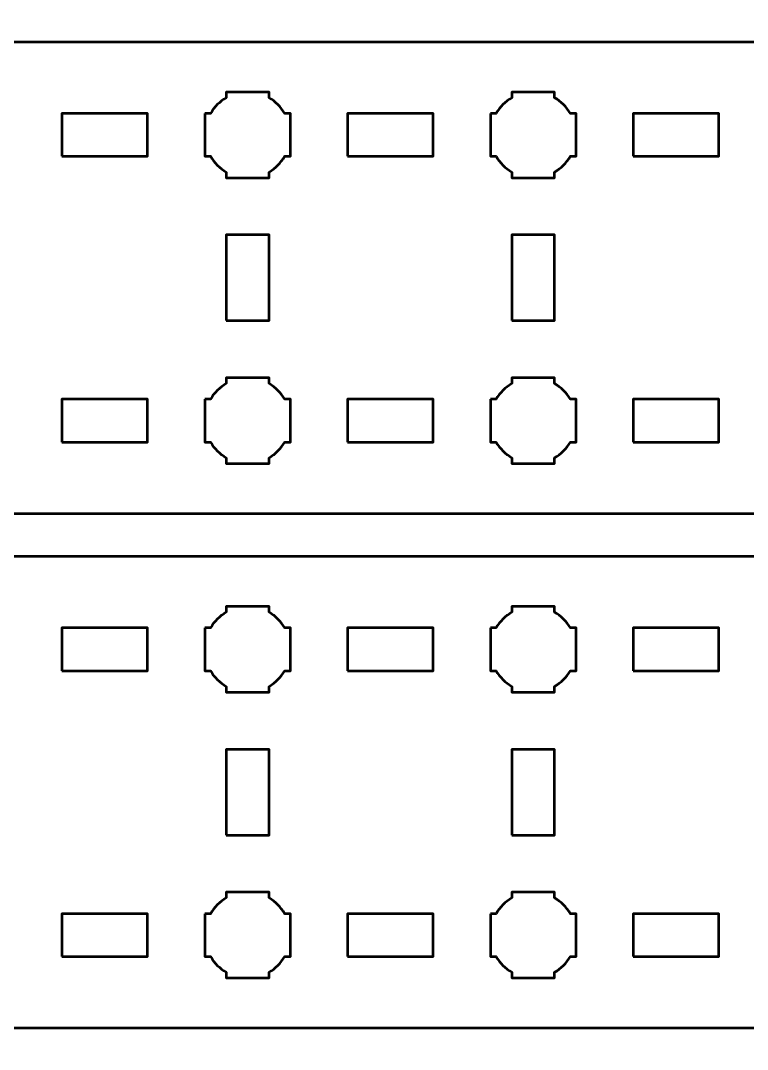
# Model space of a CAD drawing. Header units: centimetres. Extents: x -21 to 0, y -29.7 to 0.
# Drawn here: x -15.09 to -10, y -15.65 to -8.45 of the extents above; entities that cross this region are included whole.
import ezdxf

# ---------------------------------------------------------------- set-up
doc = ezdxf.new("R2010")
doc.units = ezdxf.units.CM
doc.header["$MEASUREMENT"] = 0
doc.layers.add('Layer 1', color=7, linetype='Continuous')

msp = doc.modelspace()

# ---------------------------------------------------------------- linework, layer by layer
at = {"layer": 'Layer 1', "lineweight": 53}
for points in [[(-14.80003, -9.40001), (-14.20003, -9.40001), (-14.20003, -9.10001), (-14.80003, -9.10001), (-14.80003, -9.40001)], [(-12.80003, -9.40001), (-12.20003, -9.40001), (-12.20003, -9.10001), (-12.80003, -9.10001), (-12.80003, -9.40001)], [(-10.80003, -9.40001), (-10.20003, -9.40001), (-10.20003, -9.10001), (-10.80003, -9.10001), (-10.80003, -9.40001)], [(-13.65003, -10.55001), (-13.35003, -10.55001), (-13.35003, -9.95001), (-13.65003, -9.95001), (-13.65003, -10.55001)], [(-11.65003, -10.55001), (-11.35003, -10.55001), (-11.35003, -9.95001), (-11.65003, -9.95001), (-11.65003, -10.55001)], [(-14.80003, -11.40001), (-14.20003, -11.40001), (-14.20003, -11.10001), (-14.80003, -11.10001), (-14.80003, -11.40001)], [(-12.80003, -11.40001), (-12.20003, -11.40001), (-12.20003, -11.10001), (-12.80003, -11.10001), (-12.80003, -11.40001)], [(-10.80003, -11.40001), (-10.20003, -11.40001), (-10.20003, -11.10001), (-10.80003, -11.10001), (-10.80003, -11.40001)], [(-14.80003, -13.00001), (-14.20003, -13.00001), (-14.20003, -12.70001), (-14.80003, -12.70001), (-14.80003, -13.00001)], [(-12.80003, -13.00001), (-12.20003, -13.00001), (-12.20003, -12.70001), (-12.80003, -12.70001), (-12.80003, -13.00001)], [(-10.80003, -13.00001), (-10.20003, -13.00001), (-10.20003, -12.70001), (-10.80003, -12.70001), (-10.80003, -13.00001)], [(-13.65003, -14.15001), (-13.35003, -14.15001), (-13.35003, -13.55001), (-13.65003, -13.55001), (-13.65003, -14.15001)], [(-11.65003, -14.15001), (-11.35003, -14.15001), (-11.35003, -13.55001), (-11.65003, -13.55001), (-11.65003, -14.15001)], [(-14.80003, -15.00001), (-14.20003, -15.00001), (-14.20003, -14.70001), (-14.80003, -14.70001), (-14.80003, -15.00001)], [(-12.80003, -15.00001), (-12.20003, -15.00001), (-12.20003, -14.70001), (-12.80003, -14.70001), (-12.80003, -15.00001)], [(-10.80003, -15.00001), (-10.20003, -15.00001), (-10.20003, -14.70001), (-10.80003, -14.70001), (-10.80003, -15.00001)]]:
    msp.add_lwpolyline(points, close=True, dxfattribs=at)
at = {"layer": 'Layer 1', "color": 1, "lineweight": 53}
msp.add_open_spline([(-21.00003, -29.19995), (-21.00003, -29.19995), (-21.00003, -5.89992), (-21.00003, -5.89992), (-21.00003, -5.89992), (-21.00003, -5.81709), (-20.93286, -5.74992), (-20.85003, -5.74992), (-20.85003, -5.74992), (-20.7672, -5.74992), (-20.70003, -5.68275), (-20.70003, -5.59992), (-20.70003, -5.59992), (-20.70003, -5.51709), (-20.7672, -5.44992), (-20.85003, -5.44992), (-20.85003, -5.44992), (-20.93286, -5.44992), (-21.00003, -5.38275), (-21.00003, -5.29992), (-21.00003, -5.29992), (-21.00003, -5.21709), (-20.93286, -5.14992), (-20.85003, -5.14992), (-20.85003, -5.14992), (-20.7672, -5.14992), (-20.70003, -5.08275), (-20.70003, -4.99992), (-20.70003, -4.99992), (-20.70003, -4.91709), (-20.7672, -4.84992), (-20.85003, -4.84992), (-20.85003, -4.84992), (-20.93286, -4.84992), (-21.00003, -4.78275), (-21.00003, -4.69992), (-21.00003, -4.69992), (-21.00003, -4.61709), (-20.93286, -4.54992), (-20.85003, -4.54992), (-20.85003, -4.54992), (-20.7672, -4.54992), (-20.70003, -4.48275), (-20.70003, -4.39992), (-20.70003, -4.39992), (-20.70003, -4.31709), (-20.7672, -4.24992), (-20.85003, -4.24992), (-20.85003, -4.24992), (-20.93286, -4.24992), (-21.00003, -4.18275), (-21.00003, -4.09992), (-21.00003, -4.09992), (-21.00003, -4.01709), (-20.93286, -3.94992), (-20.85003, -3.94992), (-20.85003, -3.94992), (-20.7672, -3.94992), (-20.70003, -3.88275), (-20.70003, -3.79992), (-20.70003, -3.79992), (-20.70003, -3.71709), (-20.7672, -3.64992), (-20.85003, -3.64992), (-20.85003, -3.64992), (-20.93286, -3.64992), (-21.00003, -3.58275), (-21.00003, -3.49992), (-21.00003, -3.49992), (-21.00003, -3.41709), (-20.93286, -3.34992), (-20.85003, -3.34992), (-20.85003, -3.34992), (-20.7672, -3.34992), (-20.70003, -3.28275), (-20.70003, -3.19992), (-20.70003, -3.19992), (-20.70003, -3.11709), (-20.7672, -3.04992), (-20.85003, -3.04992), (-20.85003, -3.04992), (-20.93286, -3.04992), (-21.00003, -2.98275), (-21.00003, -2.89992), (-21.00003, -2.89992), (-21.00003, -2.81709), (-20.93286, -2.74992), (-20.85003, -2.74992), (-20.85003, -2.74992), (-20.7672, -2.74992), (-20.70003, -2.68275), (-20.70003, -2.59992), (-20.70003, -2.59992), (-20.70003, -2.51709), (-20.7672, -2.44992), (-20.85003, -2.44992), (-20.85003, -2.44992), (-20.93286, -2.44992), (-21.00003, -2.38275), (-21.00003, -2.29992), (-21.00003, -2.29992), (-21.00003, -2.21709), (-20.93286, -2.14992), (-20.85003, -2.14992), (-20.85003, -2.14992), (-20.7672, -2.14992), (-20.70003, -2.08275), (-20.70003, -1.99992), (-20.70003, -1.99992), (-20.70003, -1.91709), (-20.7672, -1.84992), (-20.85003, -1.84992), (-20.85003, -1.84992), (-20.93286, -1.84992), (-21.00003, -1.78275), (-21.00003, -1.69992), (-21.00003, -1.69992), (-21.00003, -1.61709), (-20.93286, -1.54992), (-20.85003, -1.54992), (-20.85003, -1.54992), (-20.7672, -1.54992), (-20.70003, -1.48275), (-20.70003, -1.39992), (-20.70003, -1.39992), (-20.70003, -1.31709), (-20.7672, -1.24992), (-20.85003, -1.24992), (-20.85003, -1.24992), (-20.93286, -1.24992), (-21.00003, -1.18275), (-21.00003, -1.09992), (-21.00003, -1.09992), (-21.00003, -1.09992), (-21.00003, -0.49992), (-21.00003, -0.49992), (-21.00003, -0.49992), (-21.00003, -0.22295), (-20.77694, 0.00004), (-20.49994, 0.00004), (-20.49994, 0.00004), (-20.49994, 0.00004), (-0.50008, 0.00004), (-0.50008, 0.00004), (-0.50008, 0.00004), (-0.22294, 0.00004), (0.00002, -0.22295), (0.00002, -0.49992), (0.00002, -0.49992), (0.00002, -0.49992), (0.00002, -29.19995), (0.00002, -29.19995), (0.00002, -29.19995), (0.00002, -29.47695), (-0.22294, -29.70004), (-0.50008, -29.70004), (-0.50008, -29.70004), (-0.50008, -29.70004), (-20.49994, -29.70004), (-20.49994, -29.70004), (-20.49994, -29.70004), (-20.77694, -29.70004), (-21.00003, -29.47695), (-21.00003, -29.19995)], degree=3, knots=[0, 0, 0, 0, 0.0243902, 0.0243902, 0.0243902, 0.0243902, 0.0487805, 0.0487805, 0.0487805, 0.0487805, 0.0731707, 0.0731707, 0.0731707, 0.0731707, 0.097561, 0.097561, 0.097561, 0.097561, 0.1219512, 0.1219512, 0.1219512, 0.1219512, 0.1463415, 0.1463415, 0.1463415, 0.1463415, 0.1707317, 0.1707317, 0.1707317, 0.1707317, 0.195122, 0.195122, 0.195122, 0.195122, 0.2195122, 0.2195122, 0.2195122, 0.2195122, 0.2439024, 0.2439024, 0.2439024, 0.2439024, 0.2682927, 0.2682927, 0.2682927, 0.2682927, 0.2926829, 0.2926829, 0.2926829, 0.2926829, 0.3170732, 0.3170732, 0.3170732, 0.3170732, 0.3414634, 0.3414634, 0.3414634, 0.3414634, 0.3658537, 0.3658537, 0.3658537, 0.3658537, 0.3902439, 0.3902439, 0.3902439, 0.3902439, 0.4146341, 0.4146341, 0.4146341, 0.4146341, 0.4390244, 0.4390244, 0.4390244, 0.4390244, 0.4634146, 0.4634146, 0.4634146, 0.4634146, 0.4878049, 0.4878049, 0.4878049, 0.4878049, 0.5121951, 0.5121951, 0.5121951, 0.5121951, 0.5365854, 0.5365854, 0.5365854, 0.5365854, 0.5609756, 0.5609756, 0.5609756, 0.5609756, 0.5853659, 0.5853659, 0.5853659, 0.5853659, 0.6097561, 0.6097561, 0.6097561, 0.6097561, 0.6341463, 0.6341463, 0.6341463, 0.6341463, 0.6585366, 0.6585366, 0.6585366, 0.6585366, 0.6829268, 0.6829268, 0.6829268, 0.6829268, 0.7073171, 0.7073171, 0.7073171, 0.7073171, 0.7317073, 0.7317073, 0.7317073, 0.7317073, 0.7560976, 0.7560976, 0.7560976, 0.7560976, 0.7804878, 0.7804878, 0.7804878, 0.7804878, 0.804878, 0.804878, 0.804878, 0.804878, 0.8292683, 0.8292683, 0.8292683, 0.8292683, 0.8536585, 0.8536585, 0.8536585, 0.8536585, 0.8780488, 0.8780488, 0.8780488, 0.8780488, 0.902439, 0.902439, 0.902439, 0.902439, 0.9268293, 0.9268293, 0.9268293, 0.9268293, 0.9512195, 0.9512195, 0.9512195, 0.9512195, 0.9756098, 0.9756098, 0.9756098, 0.9756098, 1, 1, 1, 1], dxfattribs=at)
at = {"layer": 'Layer 1', "color": 3, "lineweight": 53}
for points in [[(-20.15003, -11.40001), (-20.15003, -11.40001), (-20.15003, -9.10001), (-20.15003, -9.10001), (-20.15003, -9.10001), (-20.15003, -8.82392), (-19.92612, -8.60001), (-19.65003, -8.60001), (-19.65003, -8.60001), (-19.65003, -8.60001), (-1.35003, -8.60001), (-1.35003, -8.60001), (-1.35003, -8.60001), (-1.07394, -8.60001), (-0.85003, -8.82392), (-0.85003, -9.10001), (-0.85003, -9.10001), (-0.85003, -9.10001), (-0.85003, -11.40001), (-0.85003, -11.40001), (-0.85003, -11.40001), (-0.85003, -11.6761), (-1.07394, -11.90001), (-1.35003, -11.90001), (-1.35003, -11.90001), (-1.35003, -11.90001), (-19.65003, -11.90001), (-19.65003, -11.90001), (-19.65003, -11.90001), (-19.92612, -11.90001), (-20.15003, -11.6761), (-20.15003, -11.40001)], [(-20.15003, -15.00001), (-20.15003, -15.00001), (-20.15003, -12.70001), (-20.15003, -12.70001), (-20.15003, -12.70001), (-20.15003, -12.42392), (-19.92612, -12.20001), (-19.65003, -12.20001), (-19.65003, -12.20001), (-19.65003, -12.20001), (-1.35003, -12.20001), (-1.35003, -12.20001), (-1.35003, -12.20001), (-1.07394, -12.20001), (-0.85003, -12.42392), (-0.85003, -12.70001), (-0.85003, -12.70001), (-0.85003, -12.70001), (-0.85003, -15.00001), (-0.85003, -15.00001), (-0.85003, -15.00001), (-0.85003, -15.2761), (-1.07394, -15.50001), (-1.35003, -15.50001), (-1.35003, -15.50001), (-1.35003, -15.50001), (-19.65003, -15.50001), (-19.65003, -15.50001), (-19.65003, -15.50001), (-19.92612, -15.50001), (-20.15003, -15.2761), (-20.15003, -15.00001)]]:
    msp.add_open_spline(points, degree=3, knots=[0, 0, 0, 0, 0.125, 0.125, 0.125, 0.125, 0.25, 0.25, 0.25, 0.25, 0.375, 0.375, 0.375, 0.375, 0.5, 0.5, 0.5, 0.5, 0.625, 0.625, 0.625, 0.625, 0.75, 0.75, 0.75, 0.75, 0.875, 0.875, 0.875, 0.875, 1, 1, 1, 1], dxfattribs=at)
at = {"layer": 'Layer 1', "lineweight": 53}
for points in [[(-13.80003, -9.10001), (-13.80003, -9.10001), (-13.75988, -9.10001), (-13.75988, -9.10001), (-13.75988, -9.10001), (-13.73353, -9.05448), (-13.69556, -9.01651), (-13.65003, -8.99016), (-13.65003, -8.99016), (-13.65003, -8.99016), (-13.65003, -8.95001), (-13.65003, -8.95001), (-13.65003, -8.95001), (-13.65003, -8.95001), (-13.50003, -8.95001), (-13.50003, -8.95001), (-13.50003, -8.95001), (-13.50003, -8.95001), (-13.35003, -8.95001), (-13.35003, -8.95001), (-13.35003, -8.95001), (-13.35003, -8.95001), (-13.35003, -8.99016), (-13.35003, -8.99016), (-13.35003, -8.99016), (-13.3045, -9.01651), (-13.26653, -9.05448), (-13.24018, -9.10001), (-13.24018, -9.10001), (-13.24018, -9.10001), (-13.20003, -9.10001), (-13.20003, -9.10001), (-13.20003, -9.10001), (-13.20003, -9.10001), (-13.20003, -9.25001), (-13.20003, -9.25001), (-13.20003, -9.25001), (-13.20003, -9.25001), (-13.20003, -9.40001), (-13.20003, -9.40001), (-13.20003, -9.40001), (-13.20003, -9.40001), (-13.24018, -9.40001), (-13.24018, -9.40001), (-13.24018, -9.40001), (-13.26653, -9.44554), (-13.3045, -9.48351), (-13.35003, -9.50986), (-13.35003, -9.50986), (-13.35003, -9.50986), (-13.35003, -9.55001), (-13.35003, -9.55001), (-13.35003, -9.55001), (-13.35003, -9.55001), (-13.50003, -9.55001), (-13.50003, -9.55001), (-13.50003, -9.55001), (-13.50003, -9.55001), (-13.65003, -9.55001), (-13.65003, -9.55001), (-13.65003, -9.55001), (-13.65003, -9.55001), (-13.65003, -9.50986), (-13.65003, -9.50986), (-13.65003, -9.50986), (-13.69556, -9.48351), (-13.73353, -9.44554), (-13.75988, -9.40001), (-13.75988, -9.40001), (-13.75988, -9.40001), (-13.80003, -9.40001), (-13.80003, -9.40001), (-13.80003, -9.40001), (-13.80003, -9.40001), (-13.80003, -9.25001), (-13.80003, -9.25001), (-13.80003, -9.25001), (-13.80003, -9.25001), (-13.80003, -9.10001), (-13.80003, -9.10001)], [(-11.80003, -9.10001), (-11.80003, -9.10001), (-11.75988, -9.10001), (-11.75988, -9.10001), (-11.75988, -9.10001), (-11.73353, -9.05448), (-11.69556, -9.01651), (-11.65003, -8.99016), (-11.65003, -8.99016), (-11.65003, -8.99016), (-11.65003, -8.95001), (-11.65003, -8.95001), (-11.65003, -8.95001), (-11.65003, -8.95001), (-11.50003, -8.95001), (-11.50003, -8.95001), (-11.50003, -8.95001), (-11.50003, -8.95001), (-11.35003, -8.95001), (-11.35003, -8.95001), (-11.35003, -8.95001), (-11.35003, -8.95001), (-11.35003, -8.99016), (-11.35003, -8.99016), (-11.35003, -8.99016), (-11.3045, -9.01651), (-11.26653, -9.05448), (-11.24018, -9.10001), (-11.24018, -9.10001), (-11.24018, -9.10001), (-11.20003, -9.10001), (-11.20003, -9.10001), (-11.20003, -9.10001), (-11.20003, -9.10001), (-11.20003, -9.25001), (-11.20003, -9.25001), (-11.20003, -9.25001), (-11.20003, -9.25001), (-11.20003, -9.40001), (-11.20003, -9.40001), (-11.20003, -9.40001), (-11.20003, -9.40001), (-11.24018, -9.40001), (-11.24018, -9.40001), (-11.24018, -9.40001), (-11.26653, -9.44554), (-11.3045, -9.48351), (-11.35003, -9.50986), (-11.35003, -9.50986), (-11.35003, -9.50986), (-11.35003, -9.55001), (-11.35003, -9.55001), (-11.35003, -9.55001), (-11.35003, -9.55001), (-11.50003, -9.55001), (-11.50003, -9.55001), (-11.50003, -9.55001), (-11.50003, -9.55001), (-11.65003, -9.55001), (-11.65003, -9.55001), (-11.65003, -9.55001), (-11.65003, -9.55001), (-11.65003, -9.50986), (-11.65003, -9.50986), (-11.65003, -9.50986), (-11.69556, -9.48351), (-11.73353, -9.44554), (-11.75988, -9.40001), (-11.75988, -9.40001), (-11.75988, -9.40001), (-11.80003, -9.40001), (-11.80003, -9.40001), (-11.80003, -9.40001), (-11.80003, -9.40001), (-11.80003, -9.25001), (-11.80003, -9.25001), (-11.80003, -9.25001), (-11.80003, -9.25001), (-11.80003, -9.10001), (-11.80003, -9.10001)], [(-13.80003, -11.10001), (-13.80003, -11.10001), (-13.75988, -11.10001), (-13.75988, -11.10001), (-13.75988, -11.10001), (-13.73353, -11.05448), (-13.69556, -11.01651), (-13.65003, -10.99016), (-13.65003, -10.99016), (-13.65003, -10.99016), (-13.65003, -10.95001), (-13.65003, -10.95001), (-13.65003, -10.95001), (-13.65003, -10.95001), (-13.50003, -10.95001), (-13.50003, -10.95001), (-13.50003, -10.95001), (-13.50003, -10.95001), (-13.35003, -10.95001), (-13.35003, -10.95001), (-13.35003, -10.95001), (-13.35003, -10.95001), (-13.35003, -10.99016), (-13.35003, -10.99016), (-13.35003, -10.99016), (-13.3045, -11.01651), (-13.26653, -11.05448), (-13.24018, -11.10001), (-13.24018, -11.10001), (-13.24018, -11.10001), (-13.20003, -11.10001), (-13.20003, -11.10001), (-13.20003, -11.10001), (-13.20003, -11.10001), (-13.20003, -11.25001), (-13.20003, -11.25001), (-13.20003, -11.25001), (-13.20003, -11.25001), (-13.20003, -11.40001), (-13.20003, -11.40001), (-13.20003, -11.40001), (-13.20003, -11.40001), (-13.24018, -11.40001), (-13.24018, -11.40001), (-13.24018, -11.40001), (-13.26653, -11.44554), (-13.3045, -11.48351), (-13.35003, -11.50986), (-13.35003, -11.50986), (-13.35003, -11.50986), (-13.35003, -11.55001), (-13.35003, -11.55001), (-13.35003, -11.55001), (-13.35003, -11.55001), (-13.50003, -11.55001), (-13.50003, -11.55001), (-13.50003, -11.55001), (-13.50003, -11.55001), (-13.65003, -11.55001), (-13.65003, -11.55001), (-13.65003, -11.55001), (-13.65003, -11.55001), (-13.65003, -11.50986), (-13.65003, -11.50986), (-13.65003, -11.50986), (-13.69556, -11.48351), (-13.73353, -11.44554), (-13.75988, -11.40001), (-13.75988, -11.40001), (-13.75988, -11.40001), (-13.80003, -11.40001), (-13.80003, -11.40001), (-13.80003, -11.40001), (-13.80003, -11.40001), (-13.80003, -11.25001), (-13.80003, -11.25001), (-13.80003, -11.25001), (-13.80003, -11.25001), (-13.80003, -11.10001), (-13.80003, -11.10001)], [(-11.80003, -11.10001), (-11.80003, -11.10001), (-11.75988, -11.10001), (-11.75988, -11.10001), (-11.75988, -11.10001), (-11.73353, -11.05448), (-11.69556, -11.01651), (-11.65003, -10.99016), (-11.65003, -10.99016), (-11.65003, -10.99016), (-11.65003, -10.95001), (-11.65003, -10.95001), (-11.65003, -10.95001), (-11.65003, -10.95001), (-11.50003, -10.95001), (-11.50003, -10.95001), (-11.50003, -10.95001), (-11.50003, -10.95001), (-11.35003, -10.95001), (-11.35003, -10.95001), (-11.35003, -10.95001), (-11.35003, -10.95001), (-11.35003, -10.99016), (-11.35003, -10.99016), (-11.35003, -10.99016), (-11.3045, -11.01651), (-11.26653, -11.05448), (-11.24018, -11.10001), (-11.24018, -11.10001), (-11.24018, -11.10001), (-11.20003, -11.10001), (-11.20003, -11.10001), (-11.20003, -11.10001), (-11.20003, -11.10001), (-11.20003, -11.25001), (-11.20003, -11.25001), (-11.20003, -11.25001), (-11.20003, -11.25001), (-11.20003, -11.40001), (-11.20003, -11.40001), (-11.20003, -11.40001), (-11.20003, -11.40001), (-11.24018, -11.40001), (-11.24018, -11.40001), (-11.24018, -11.40001), (-11.26653, -11.44554), (-11.3045, -11.48351), (-11.35003, -11.50986), (-11.35003, -11.50986), (-11.35003, -11.50986), (-11.35003, -11.55001), (-11.35003, -11.55001), (-11.35003, -11.55001), (-11.35003, -11.55001), (-11.50003, -11.55001), (-11.50003, -11.55001), (-11.50003, -11.55001), (-11.50003, -11.55001), (-11.65003, -11.55001), (-11.65003, -11.55001), (-11.65003, -11.55001), (-11.65003, -11.55001), (-11.65003, -11.50986), (-11.65003, -11.50986), (-11.65003, -11.50986), (-11.69556, -11.48351), (-11.73353, -11.44554), (-11.75988, -11.40001), (-11.75988, -11.40001), (-11.75988, -11.40001), (-11.80003, -11.40001), (-11.80003, -11.40001), (-11.80003, -11.40001), (-11.80003, -11.40001), (-11.80003, -11.25001), (-11.80003, -11.25001), (-11.80003, -11.25001), (-11.80003, -11.25001), (-11.80003, -11.10001), (-11.80003, -11.10001)], [(-13.80003, -12.70001), (-13.80003, -12.70001), (-13.75988, -12.70001), (-13.75988, -12.70001), (-13.75988, -12.70001), (-13.73353, -12.65448), (-13.69556, -12.61651), (-13.65003, -12.59016), (-13.65003, -12.59016), (-13.65003, -12.59016), (-13.65003, -12.55001), (-13.65003, -12.55001), (-13.65003, -12.55001), (-13.65003, -12.55001), (-13.50003, -12.55001), (-13.50003, -12.55001), (-13.50003, -12.55001), (-13.50003, -12.55001), (-13.35003, -12.55001), (-13.35003, -12.55001), (-13.35003, -12.55001), (-13.35003, -12.55001), (-13.35003, -12.59016), (-13.35003, -12.59016), (-13.35003, -12.59016), (-13.3045, -12.61651), (-13.26653, -12.65448), (-13.24018, -12.70001), (-13.24018, -12.70001), (-13.24018, -12.70001), (-13.20003, -12.70001), (-13.20003, -12.70001), (-13.20003, -12.70001), (-13.20003, -12.70001), (-13.20003, -12.85001), (-13.20003, -12.85001), (-13.20003, -12.85001), (-13.20003, -12.85001), (-13.20003, -13.00001), (-13.20003, -13.00001), (-13.20003, -13.00001), (-13.20003, -13.00001), (-13.24018, -13.00001), (-13.24018, -13.00001), (-13.24018, -13.00001), (-13.26653, -13.04554), (-13.3045, -13.08351), (-13.35003, -13.10986), (-13.35003, -13.10986), (-13.35003, -13.10986), (-13.35003, -13.15001), (-13.35003, -13.15001), (-13.35003, -13.15001), (-13.35003, -13.15001), (-13.50003, -13.15001), (-13.50003, -13.15001), (-13.50003, -13.15001), (-13.50003, -13.15001), (-13.65003, -13.15001), (-13.65003, -13.15001), (-13.65003, -13.15001), (-13.65003, -13.15001), (-13.65003, -13.10986), (-13.65003, -13.10986), (-13.65003, -13.10986), (-13.69556, -13.08351), (-13.73353, -13.04554), (-13.75988, -13.00001), (-13.75988, -13.00001), (-13.75988, -13.00001), (-13.80003, -13.00001), (-13.80003, -13.00001), (-13.80003, -13.00001), (-13.80003, -13.00001), (-13.80003, -12.85001), (-13.80003, -12.85001), (-13.80003, -12.85001), (-13.80003, -12.85001), (-13.80003, -12.70001), (-13.80003, -12.70001)], [(-11.80003, -12.70001), (-11.80003, -12.70001), (-11.75988, -12.70001), (-11.75988, -12.70001), (-11.75988, -12.70001), (-11.73353, -12.65448), (-11.69556, -12.61651), (-11.65003, -12.59016), (-11.65003, -12.59016), (-11.65003, -12.59016), (-11.65003, -12.55001), (-11.65003, -12.55001), (-11.65003, -12.55001), (-11.65003, -12.55001), (-11.50003, -12.55001), (-11.50003, -12.55001), (-11.50003, -12.55001), (-11.50003, -12.55001), (-11.35003, -12.55001), (-11.35003, -12.55001), (-11.35003, -12.55001), (-11.35003, -12.55001), (-11.35003, -12.59016), (-11.35003, -12.59016), (-11.35003, -12.59016), (-11.3045, -12.61651), (-11.26653, -12.65448), (-11.24018, -12.70001), (-11.24018, -12.70001), (-11.24018, -12.70001), (-11.20003, -12.70001), (-11.20003, -12.70001), (-11.20003, -12.70001), (-11.20003, -12.70001), (-11.20003, -12.85001), (-11.20003, -12.85001), (-11.20003, -12.85001), (-11.20003, -12.85001), (-11.20003, -13.00001), (-11.20003, -13.00001), (-11.20003, -13.00001), (-11.20003, -13.00001), (-11.24018, -13.00001), (-11.24018, -13.00001), (-11.24018, -13.00001), (-11.26653, -13.04554), (-11.3045, -13.08351), (-11.35003, -13.10986), (-11.35003, -13.10986), (-11.35003, -13.10986), (-11.35003, -13.15001), (-11.35003, -13.15001), (-11.35003, -13.15001), (-11.35003, -13.15001), (-11.50003, -13.15001), (-11.50003, -13.15001), (-11.50003, -13.15001), (-11.50003, -13.15001), (-11.65003, -13.15001), (-11.65003, -13.15001), (-11.65003, -13.15001), (-11.65003, -13.15001), (-11.65003, -13.10986), (-11.65003, -13.10986), (-11.65003, -13.10986), (-11.69556, -13.08351), (-11.73353, -13.04554), (-11.75988, -13.00001), (-11.75988, -13.00001), (-11.75988, -13.00001), (-11.80003, -13.00001), (-11.80003, -13.00001), (-11.80003, -13.00001), (-11.80003, -13.00001), (-11.80003, -12.85001), (-11.80003, -12.85001), (-11.80003, -12.85001), (-11.80003, -12.85001), (-11.80003, -12.70001), (-11.80003, -12.70001)], [(-13.80003, -14.70001), (-13.80003, -14.70001), (-13.75988, -14.70001), (-13.75988, -14.70001), (-13.75988, -14.70001), (-13.73353, -14.65448), (-13.69556, -14.61651), (-13.65003, -14.59016), (-13.65003, -14.59016), (-13.65003, -14.59016), (-13.65003, -14.55001), (-13.65003, -14.55001), (-13.65003, -14.55001), (-13.65003, -14.55001), (-13.50003, -14.55001), (-13.50003, -14.55001), (-13.50003, -14.55001), (-13.50003, -14.55001), (-13.35003, -14.55001), (-13.35003, -14.55001), (-13.35003, -14.55001), (-13.35003, -14.55001), (-13.35003, -14.59016), (-13.35003, -14.59016), (-13.35003, -14.59016), (-13.3045, -14.61651), (-13.26653, -14.65448), (-13.24018, -14.70001), (-13.24018, -14.70001), (-13.24018, -14.70001), (-13.20003, -14.70001), (-13.20003, -14.70001), (-13.20003, -14.70001), (-13.20003, -14.70001), (-13.20003, -14.85001), (-13.20003, -14.85001), (-13.20003, -14.85001), (-13.20003, -14.85001), (-13.20003, -15.00001), (-13.20003, -15.00001), (-13.20003, -15.00001), (-13.20003, -15.00001), (-13.24018, -15.00001), (-13.24018, -15.00001), (-13.24018, -15.00001), (-13.26653, -15.04554), (-13.3045, -15.08351), (-13.35003, -15.10986), (-13.35003, -15.10986), (-13.35003, -15.10986), (-13.35003, -15.15001), (-13.35003, -15.15001), (-13.35003, -15.15001), (-13.35003, -15.15001), (-13.50003, -15.15001), (-13.50003, -15.15001), (-13.50003, -15.15001), (-13.50003, -15.15001), (-13.65003, -15.15001), (-13.65003, -15.15001), (-13.65003, -15.15001), (-13.65003, -15.15001), (-13.65003, -15.10986), (-13.65003, -15.10986), (-13.65003, -15.10986), (-13.69556, -15.08351), (-13.73353, -15.04554), (-13.75988, -15.00001), (-13.75988, -15.00001), (-13.75988, -15.00001), (-13.80003, -15.00001), (-13.80003, -15.00001), (-13.80003, -15.00001), (-13.80003, -15.00001), (-13.80003, -14.85001), (-13.80003, -14.85001), (-13.80003, -14.85001), (-13.80003, -14.85001), (-13.80003, -14.70001), (-13.80003, -14.70001)], [(-11.80003, -14.70001), (-11.80003, -14.70001), (-11.75988, -14.70001), (-11.75988, -14.70001), (-11.75988, -14.70001), (-11.73353, -14.65448), (-11.69556, -14.61651), (-11.65003, -14.59016), (-11.65003, -14.59016), (-11.65003, -14.59016), (-11.65003, -14.55001), (-11.65003, -14.55001), (-11.65003, -14.55001), (-11.65003, -14.55001), (-11.50003, -14.55001), (-11.50003, -14.55001), (-11.50003, -14.55001), (-11.50003, -14.55001), (-11.35003, -14.55001), (-11.35003, -14.55001), (-11.35003, -14.55001), (-11.35003, -14.55001), (-11.35003, -14.59016), (-11.35003, -14.59016), (-11.35003, -14.59016), (-11.3045, -14.61651), (-11.26653, -14.65448), (-11.24018, -14.70001), (-11.24018, -14.70001), (-11.24018, -14.70001), (-11.20003, -14.70001), (-11.20003, -14.70001), (-11.20003, -14.70001), (-11.20003, -14.70001), (-11.20003, -14.85001), (-11.20003, -14.85001), (-11.20003, -14.85001), (-11.20003, -14.85001), (-11.20003, -15.00001), (-11.20003, -15.00001), (-11.20003, -15.00001), (-11.20003, -15.00001), (-11.24018, -15.00001), (-11.24018, -15.00001), (-11.24018, -15.00001), (-11.26653, -15.04554), (-11.3045, -15.08351), (-11.35003, -15.10986), (-11.35003, -15.10986), (-11.35003, -15.10986), (-11.35003, -15.15001), (-11.35003, -15.15001), (-11.35003, -15.15001), (-11.35003, -15.15001), (-11.50003, -15.15001), (-11.50003, -15.15001), (-11.50003, -15.15001), (-11.50003, -15.15001), (-11.65003, -15.15001), (-11.65003, -15.15001), (-11.65003, -15.15001), (-11.65003, -15.15001), (-11.65003, -15.10986), (-11.65003, -15.10986), (-11.65003, -15.10986), (-11.69556, -15.08351), (-11.73353, -15.04554), (-11.75988, -15.00001), (-11.75988, -15.00001), (-11.75988, -15.00001), (-11.80003, -15.00001), (-11.80003, -15.00001), (-11.80003, -15.00001), (-11.80003, -15.00001), (-11.80003, -14.85001), (-11.80003, -14.85001), (-11.80003, -14.85001), (-11.80003, -14.85001), (-11.80003, -14.70001), (-11.80003, -14.70001)]]:
    msp.add_open_spline(points, degree=3, knots=[0, 0, 0, 0, 0.05, 0.05, 0.05, 0.05, 0.1, 0.1, 0.1, 0.1, 0.15, 0.15, 0.15, 0.15, 0.2, 0.2, 0.2, 0.2, 0.25, 0.25, 0.25, 0.25, 0.3, 0.3, 0.3, 0.3, 0.35, 0.35, 0.35, 0.35, 0.4, 0.4, 0.4, 0.4, 0.45, 0.45, 0.45, 0.45, 0.5, 0.5, 0.5, 0.5, 0.55, 0.55, 0.55, 0.55, 0.6, 0.6, 0.6, 0.6, 0.65, 0.65, 0.65, 0.65, 0.7, 0.7, 0.7, 0.7, 0.75, 0.75, 0.75, 0.75, 0.8, 0.8, 0.8, 0.8, 0.85, 0.85, 0.85, 0.85, 0.9, 0.9, 0.9, 0.9, 0.95, 0.95, 0.95, 0.95, 1, 1, 1, 1], dxfattribs=at)

doc.saveas('drawing.dxf')
